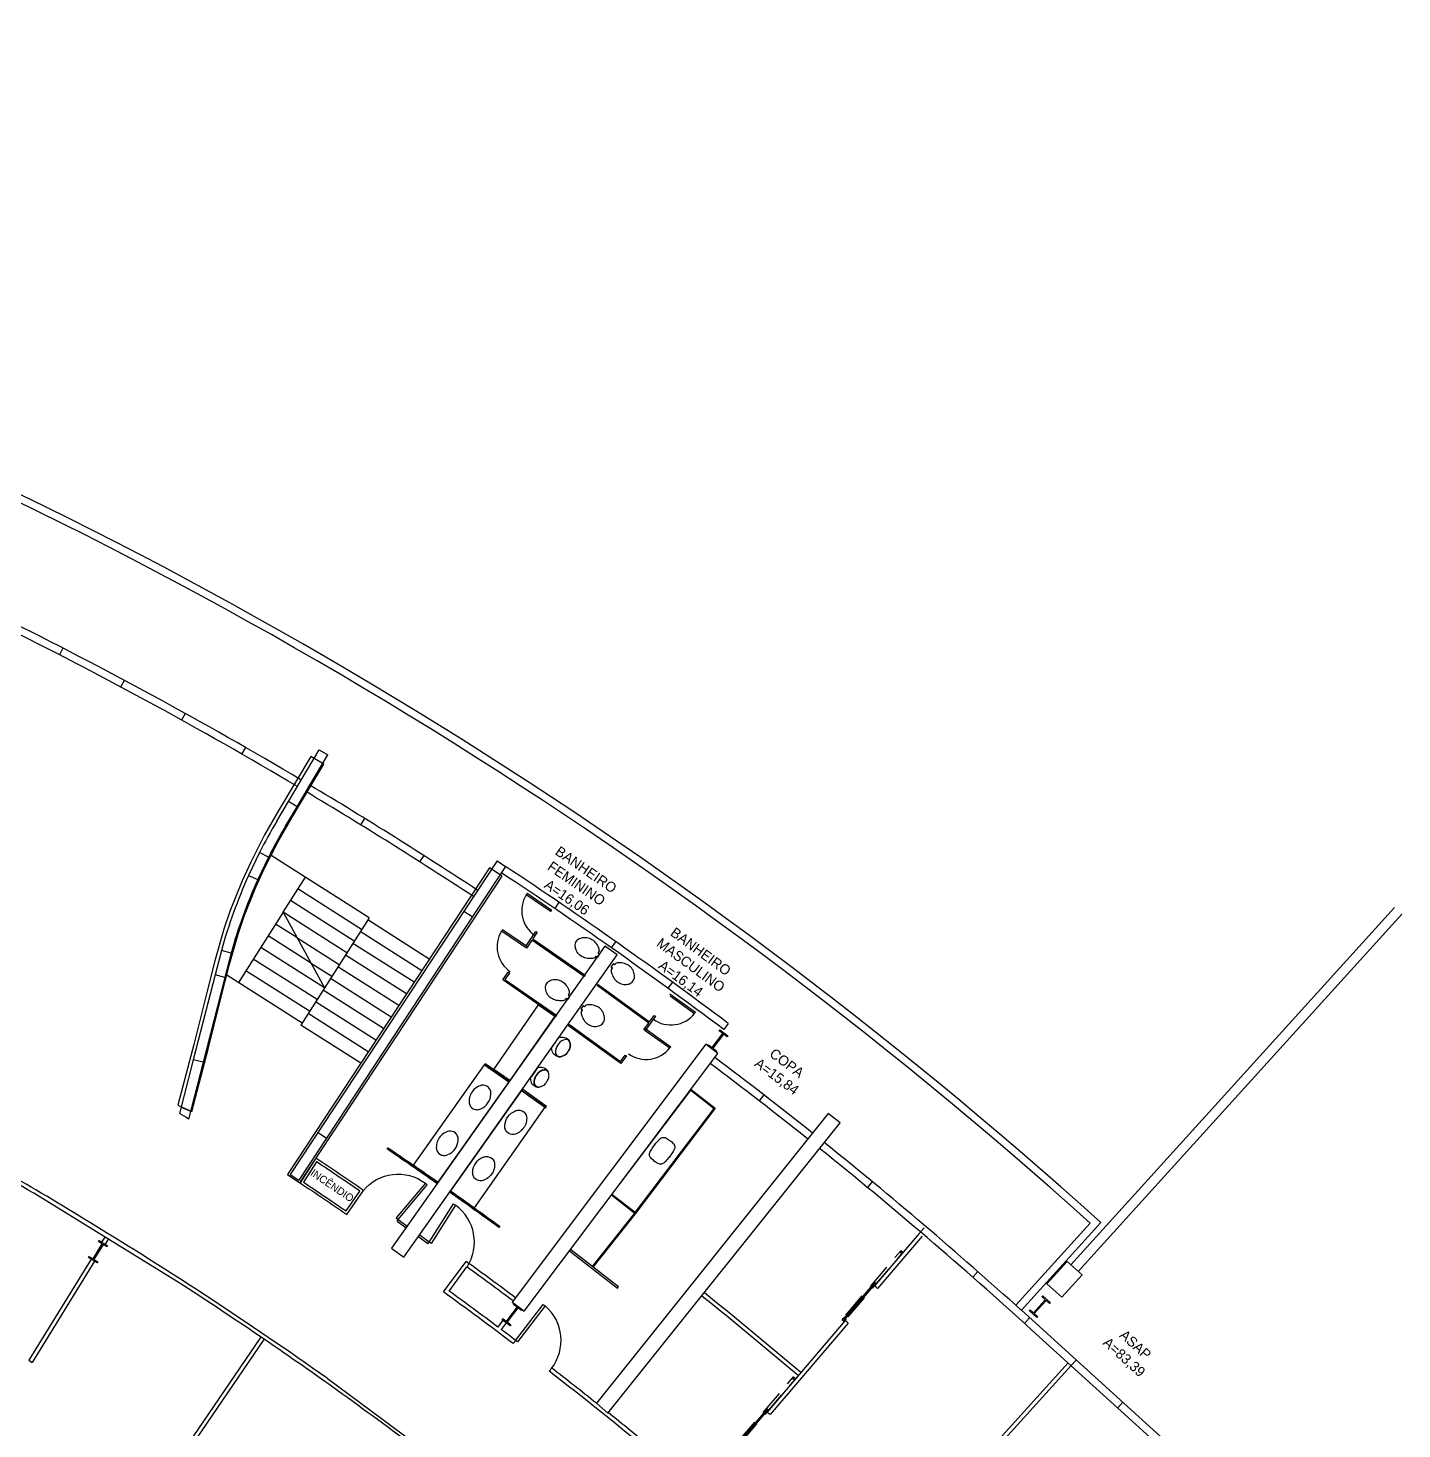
# Model space of a CAD drawing. Extents: x -15 to 8521, y -5327 to 1905.
# Drawn here: x 5551 to 8279, y -876 to 1905 of the extents above; entities that cross this region are included whole.
import ezdxf

# ---------------------------------------------------------------- set-up
doc = ezdxf.new("R2010")
doc.units = 0
doc.linetypes.add('DASHED', pattern=[0.75, 0.5, -0.25])
for name, color, linetype in [('AR-DIV', 2, 'Continuous'), ('AR-ESQ', 2, 'Continuous'), ('AR-EST', 4, 'Continuous'), ('AR-PAR-ALV', 5, 'Continuous'), ('AR-PIS-DSN', 2, 'Continuous'), ('AR-POR', 1, 'Continuous'), ('AR-SAN', 2, 'Continuous'), ('AR-SMB', 1, 'Continuous'), ('AR-TXT', 2, 'Continuous')]:
    doc.layers.add(name, color=color, linetype=linetype)
doc.styles.add('1-125', font='stylu.ttf', dxfattribs={"height": 0.2})

# ---------------------------------------------------------------- blocks, each defined once
blk = doc.blocks.new('porta')
at = {"color": 2}
blk.add_lwpolyline([(0, 0), (0, 0.9), (0.05, 0.9), (0.05, 0)], close=True, dxfattribs=at)
at = {"color": 1}
blk.add_arc((0, 0.001), 0.9, 359.3457, 86.819, dxfattribs=at)
blk = doc.blocks.new('Hidrante')
at = {"color": 3}
blk.add_lwpolyline([(0.568, -0.049, 0.003413), (-0.569, 0.046), (-0.604, -0.533, -0.003383), (0.515, -0.627)], format="xyb", close=True, dxfattribs=at)
at = {"color": 1}
blk.add_lwpolyline([(0.514, -0.095, 0.003111), (-0.522, -0.008), (-0.551, -0.487, -0.003085), (0.47, -0.573)], format="xyb", close=True, dxfattribs=at)
at = {"color": 2, "insert": (-0.019, -0.269), "char_height": 0.15, "attachment_point": 5, "rotation": 355}
blk.add_mtext('INCÊNDIO', dxfattribs=at)
blk = doc.blocks.new('PCORRE')
at = {"layer": 'AR-POR', "color": 2}
blk.add_lwpolyline([(261.526, -275.657), (261.556, -275.657), (261.556, -275.712), (261.526, -275.712)], dxfattribs=at)
for points in [[(261.526, -275.657), (261.556, -275.657), (261.556, -275.712), (261.526, -275.712)], [(261.626, -275.669), (261.556, -275.669), (261.556, -275.699), (261.626, -275.699), (262.506, -275.699), (262.506, -275.669)], [(263.326, -275.657), (263.296, -275.657), (263.296, -275.712), (263.326, -275.712)]]:
    blk.add_lwpolyline(points, close=True, dxfattribs=at)
at = {"layer": 'AR-POR', "color": 252, "linetype": 'DASHED'}
for points in [[(261.556, -275.657), (261.596, -275.657)], [(261.556, -275.712), (261.596, -275.712)], [(261.646, -275.657), (263.326, -275.657), (263.326, -275.707)], [(261.646, -275.712), (263.326, -275.712), (263.326, -275.662)]]:
    blk.add_lwpolyline(points, dxfattribs=at)

msp = doc.modelspace()

# ---------------------------------------------------------------- linework, layer by layer
at = {"layer": 'AR-DIV'}
for p, q in [((6283.882, -463.509), (6286.443, -460.451)), ((6283.882, -463.509), (6301.875, -476.405)), ((6286.212, -460.258), (6304.183, -473.138)), ((5703.606, -494.826), (5697.465, -504.794)), ((5710.419, -499.023), (5704.279, -508.991)), ((6345.011, -508.339), (6327.303, -495.054)), ((6347.412, -505.14), (6329.726, -491.87)), ((7320.368, -488.098), (7231.97, -591.88)), ((7326.381, -493.375), (7238.054, -597.074)), ((6345.011, -508.339), (6347.158, -504.978)), ((6628.26, -519.774), (6626.458, -522.174)), ((6626.458, -522.174), (6721.551, -596.196)), ((6723.394, -593.828), (6628.26, -519.774)), ((5676.485, -538.849), (5552.782, -739.641)), ((5683.298, -543.047), (5559.597, -743.84)), ((6376.096, -603.8), (6421.2, -543.308)), ((6387.25, -602.04), (6422.818, -554.337)), ((6721.551, -596.196), (6723.394, -593.828)), ((6494.159, -660.205), (6484.137, -673.548)), ((6500.468, -664.943), (6490.448, -678.283)), ((7173.608, -660.398), (7018.631, -842.345)), ((7179.696, -665.589), (7024.719, -847.536)), ((5859.002, -920.452), (6013.292, -694.245)), ((5865.616, -924.963), (6020.311, -698.167)), ((6519.505, -700.208), (6514.604, -706.531)), ((5552.781, -739.641), (5559.597, -743.84)), ((7616.468, -744.852), (7286.321, -1109.198)), ((7622.396, -750.224), (7292.25, -1114.57)), ((6590.949, -754.972), (6586.048, -761.295))]:
    msp.add_line(p, q, dxfattribs=at)
for points in [[(6657.23, 24.999), (6655.405, 22.427), (6551.523, 94.42), (6542.642, 81.394), (6540.037, 83.17), (6559.574, 111.828), (6562.179, 110.052), (6553.299, 97.026)], [(6657.23, 24.999), (6655.405, 22.427), (6551.523, 94.42), (6542.642, 81.394), (6540.037, 83.17), (6559.574, 111.828), (6562.179, 110.052), (6553.299, 97.026)], [(6600.663, -54.712), (6598.838, -57.284), (6493.876, 15.458), (6504.519, 31.069), (6507.124, 29.293), (6498.243, 16.267)], [(6600.663, -54.712), (6598.838, -57.284), (6493.876, 15.458), (6504.519, 31.069), (6507.124, 29.293), (6498.243, 16.267)], [(6785.404, -67.515), (6794.756, -54.823), (6797.294, -56.693), (6776.732, -84.6), (6774.165, -82.769), (6783.534, -70.054), (6681.127, 4.195), (6682.951, 6.766)], [(6785.404, -67.515), (6794.756, -54.823), (6797.294, -56.693), (6776.732, -84.6), (6774.165, -82.769), (6783.534, -70.054), (6681.127, 4.195), (6682.951, 6.766)], [(6727.427, -146.203), (6736.779, -133.511), (6739.317, -135.381), (6728.11, -150.592), (6624.56, -75.516), (6626.385, -72.944)], [(6727.427, -146.203), (6736.779, -133.511), (6739.317, -135.381), (6728.11, -150.592), (6624.56, -75.516), (6626.385, -72.944)], [(6507.787, -184.055), (6505.962, -186.626), (6457.317, -152.914), (6459.133, -150.336)], [(6532.815, -201.168), (6531.009, -203.752), (6579.146, -238.187), (6580.96, -235.609)]]:
    msp.add_lwpolyline(points, close=True, dxfattribs=at)
for points in [[(6364.615, -385.804), (6362.79, -388.376, 0.00337617), (6264.042, -320.1), (6265.818, -317.495, -0.00337664)], [(6488.095, -473.491), (6486.225, -476.029, 0.00339339), (6388.16, -405.72), (6389.985, -403.149, -0.00339377)], [(6488.095, -473.491), (6486.225, -476.029, 0.00339339), (6388.16, -405.72), (6389.985, -403.149, -0.00339377)]]:
    msp.add_lwpolyline(points, format="xyb", close=True, dxfattribs=at)
for points in [[(5851.53, -585.956), (5562.572, -407.94)], [(6144.944, -775.397), (6425.293, -983.123)]]:
    msp.add_lwpolyline(points, dxfattribs=at)
for centre, radius, start, end in [((1540.788, -7248.315), 7943.079, 59.546059, 62.0710274), ((1507.49, -7313.986), 8008.568, 59.5794601, 61.0250385), ((625.029, -8716.047), 9672.574, 56.8787871, 59.276509), ((1652.873, -7125.061), 8127.509, 53.221448, 54.0775453), ((1551.37, -7260.172), 8288.5, 53.218775, 54.0035046), ((1510.03, -7309.6), 8003.5, 54.6507354, 57.1494076), ((1507.955, -7312.036), 8288.5, 52.83966, 54.0317535), ((1609.458, -7176.925), 8127.509, 53.1461928, 53.9951016), ((1507.955, -7312.036), 8601.5, 49.5767014, 51.2301888), ((1718.099, -7057.538), 8497.5, 49.4887318, 49.5426732), ((1524.859, -7288.356), 7985.225, 54.6493245, 56.6887514), ((1507.955, -7312.036), 8593.5, 49.5767014, 51.2301888), ((1507.955, -7312.036), 8737.5, 49.5242417, 49.5767014), ((1609.458, -7176.925), 8127.509, 52.8345753, 53.0905713), ((1252.675, -7649.179), 8429.308, 52.1901858, 54.840991), ((1056.801, -7878.495), 9012.607, 48.9197691, 52.156897), ((1507.955, -7312.036), 8296.5, 51.4369303, 52.2173842), ((1507.955, -7312.036), 8296.5, 50.4557968, 51.2301888), ((1508.602, -7311.278), 8497.5, 49.5227664, 49.5767077)]:
    msp.add_arc(centre, radius, start, end, dxfattribs=at)
at = {"layer": 'AR-ESQ'}
for p, q in [((5620.594, 674.363), (5613.727, 661.027)), ((5735.488, 597.152), (5742.558, 610.381)), ((5863.528, 544.536), (5856.256, 531.417)), ((5976, 463.838), (5983.473, 476.844)), ((6212.31, 323.21), (6220.178, 335.981)), ((6336.883, 262.843), (6328.82, 250.194)), ((6605.385, 169.685), (6596.938, 157.29)), ((6709.966, 78.992), (6718.602, 91.257)), ((6830.603, 11.102), (6821.78, -1.029)), ((6941.335, -70.744), (6932.512, -82.875)), ((7012.325, -212.759), (7003.134, -224.613)), ((7227.396, -384.853), (7217.846, -396.42)), ((7320.596, -487.83), (7330.323, -476.411)), ((7437.088, -563.462), (7427.188, -574.73)), ((7523.545, -640.393), (8223.447, -1274.599)), ((7529.783, -666.273), (7539.848, -655.165)), ((7544.589, -679.719), (8213.368, -1285.723)), ((7632.476, -739.1), (7622.397, -750.223)), ((7715.025, -834.157), (7725.105, -823.034))]:
    msp.add_line(p, q, dxfattribs=at)
for centre, radius, start, end in [((1510.03, -7309.6), 8980, 59.3069566, 63.6050773), ((1510.03, -7309.6), 8965, 59.3069566, 63.6050239), ((1510.03, -7309.6), 8980, 56.670651, 59.179349), ((1510.03, -7309.6), 8965, 56.670651, 59.179349), ((1548.557, -7251.156), 8965, 54.8493056, 56.5429367), ((1549.774, -7249.378), 8977.846, 53.0913768, 56.5432704), ((1548.557, -7251.156), 8965, 53.0905079, 54.8493056), ((1514.05, -7285.948), 7311.349, 52.2356563, 90.0314999), ((1555.964, -7251.254), 8905.749, 51.4269238, 53.0061411), ((1510.03, -7309.6), 8965, 51.4300623, 52.995905), ((1510.03, -7309.6), 8965, 47.6913455, 51.2383942), ((1525.691, -7289.744), 8954.717, 47.948876, 51.2371469)]:
    msp.add_arc(centre, radius, start, end, dxfattribs=at)
at = {"layer": 'AR-EST'}
for points in [[(6924.882, -83.231), (6940.867, -95.251), (6939.364, -97.249), (6932.171, -91.84), (6911.137, -119.815), (6918.33, -125.223), (6916.828, -127.222), (6900.842, -115.202), (6902.345, -113.204), (6909.538, -118.613), (6930.572, -90.638), (6923.379, -85.23), (6924.882, -83.231)], [(5692.39, -501.667), (5709.418, -512.157), (5708.107, -514.286), (5700.444, -509.565), (5682.086, -539.364), (5689.749, -544.085), (5688.438, -546.213), (5671.41, -535.723), (5672.721, -533.594), (5680.384, -538.315), (5698.742, -508.516), (5691.079, -503.795), (5692.39, -501.667)], [(7566.019, -611.391), (7580.839, -624.821), (7579.16, -626.673), (7572.491, -620.63), (7548.99, -646.566), (7555.659, -652.609), (7553.98, -654.462), (7539.16, -641.032), (7540.838, -639.18), (7547.508, -645.223), (7571.009, -619.287), (7564.34, -613.244), (7566.019, -611.391)], [(6516.514, -626.963), (6532.5, -638.982), (6530.997, -640.981), (6523.804, -635.572), (6502.77, -663.546), (6509.963, -668.955), (6508.46, -670.953), (6492.475, -658.933), (6493.978, -656.935), (6501.171, -662.344), (6522.205, -634.37), (6515.012, -628.961), (6516.514, -626.963)]]:
    msp.add_lwpolyline(points, dxfattribs=at)
at = {"layer": 'AR-PAR-ALV'}
for p, q in [((6093.768, 412.43), (6129.566, 472.584)), ((6110.955, 402.202), (6146.753, 462.356)), ((6129.566, 472.584), (6146.753, 462.356)), ((6068.198, 369.463), (6093.768, 412.43)), ((6085.385, 359.235), (6110.955, 402.202)), ((6045.188, 330.797), (6068.198, 369.463)), ((6085.385, 359.235), (6068.198, 369.463)), ((6062.375, 320.569), (6085.385, 359.235)), ((6010.764, 268.249), (5989.197, 223.124)), ((6028.6, 259.201), (6007.44, 214.928)), ((6028.6, 259.201), (6010.764, 268.249)), ((6482.626, 251.868), (6072.055, -370.957)), ((6482.626, 251.868), (6499.324, 240.86)), ((5989.197, 223.124), (6007.44, 214.928)), ((6499.324, 240.86), (6088.754, -381.964)), ((6433.278, 140.67), (6416.58, 151.678)), ((7621.758, -549.877), (8264.35, 159.279)), ((7636.579, -563.307), (8279.171, 145.85)), ((5935.225, 74.071), (5922.59, 25.692)), ((5954.538, 68.869), (5935.225, 74.071)), ((5954.538, 68.869), (5941.904, 20.49)), ((5922.59, 25.692), (5879.506, -142.953)), ((5941.904, 20.49), (5898.884, -147.904)), ((5941.904, 20.49), (5922.59, 25.692)), ((5879.506, -142.953), (5852.271, -249.559)), ((5898.884, -147.904), (5870.104, -260.558)), ((5898.884, -147.904), (5879.506, -142.953)), ((5855.507, -236.894), (5874.131, -244.793)), ((6127.093, -287.465), (6143.792, -298.473)), ((6072.055, -370.957), (6088.754, -381.964)), ((7660.111, -467.341), (7512.386, -630.369)), ((7681.331, -466.262), (7523.545, -640.393)), ((7614.348, -543.163), (7574.06, -587.624)), ((7614.348, -543.163), (7643.989, -570.022)), ((7643.989, -570.022), (7603.701, -614.483)), ((7574.06, -587.624), (7603.701, -614.483))]:
    msp.add_line(p, q, dxfattribs=at)
for points in [[(6113.103, 400.924), (6138.673, 443.891), (6112.893, 459.233), (6050.183, 353.855), (6020.9, 303.483), (5993.478, 249.447), (5976.334, 212.462), (5952.854, 153.258), (5940.187, 116.185), (5922.211, 53.142), (5906.049, -9.581), (5880.238, -112.936), (5848.898, -233.356), (5876.459, -245.78), (5908.76, -121.67), (5934.578, -18.286), (5950.637, 44.037), (5968.349, 106.154), (5980.612, 142.046), (6003.61, 200.032), (6020.269, 235.973), (6047.168, 288.977), (6076.028, 338.623)], [(6492.491, 221.41), (6467.443, 237.921), (6066.215, -370.731), (6091.263, -387.243)], [(6920.831, -130.223), (6896.843, -112.207), (6512.501, -623.95), (6536.489, -641.966)]]:
    msp.add_lwpolyline(points, close=True, dxfattribs=at)
msp.add_lwpolyline([(6721.124, 65.055), (6696.594, 82.326), (6273.124, -517.102, -0.00089698), (6297.118, -534.72)], format="xyb", close=True, dxfattribs=at)
msp.add_lwpolyline([(6702.585, -844.292), (7163.465, -268.315), (7140.047, -249.576), (6679.792, -824.817), (6702.585, -844.292)], dxfattribs=at)
for centre, radius, start, end in [((1510.03, -7309.6), 9215, 47.9559554, 90), ((1510.03, -7309.6), 9200, 48.049596, 90), ((6956.094, -211.283), 1060, 149.243153, 153.102996), ((6956.094, -211.283), 1040, 149.243153, 153.102996), ((6956.094, -211.283), 1060, 155.80663, 164.383251), ((6956.094, -211.283), 1040, 155.80663, 164.372856), ((1510.03, -7309.6), 8288.5, 58.2617907, 58.4066227)]:
    msp.add_arc(centre, radius, start, end, dxfattribs=at)
at = {"layer": 'AR-PIS-DSN', "color": 2}
for p, q in [((6228.437, 138.809), (6033.833, 262.701)), ((6057.582, 149.782), (6101.888, 219.375)), ((6213.668, 115.611), (6087.119, 196.177)), ((6198.9, 92.413), (6072.35, 172.979)), ((6057.582, 149.782), (5968.97, 10.595)), ((6057.582, 149.782), (6139.825, -0.378)), ((6184.131, 69.215), (6057.582, 149.782)), ((6084.996, 99.728), (6042.813, 126.584)), ((6228.437, 138.809), (6092.834, -74.189)), ((6332.878, 33.79), (6210.983, 111.393)), ((6348.016, 56.753), (6225.752, 134.591)), ((6112.411, 49.675), (6028.044, 103.386)), ((6084.996, 99.728), (6169.362, 46.018)), ((6317.741, 10.827), (6196.215, 88.195)), ((6125.057, -23.576), (5998.507, 56.99)), ((6139.825, -0.378), (6013.276, 80.188)), ((6302.604, -12.136), (6181.446, 64.998)), ((6110.288, -46.774), (5983.739, 33.793)), ((6112.411, 49.675), (6154.594, 22.82)), ((6287.466, -35.099), (6166.677, 41.8)), ((6095.519, -69.971), (5945.818, 25.335)), ((6272.329, -58.062), (6151.909, 18.602)), ((6242.054, -103.988), (6122.371, -27.794)), ((6257.191, -81.025), (6137.14, -4.596)), ((6226.917, -126.951), (6107.603, -50.991)), ((6211.779, -149.914), (6092.834, -74.189))]:
    msp.add_line(p, q, dxfattribs=at)
at = {"layer": 'AR-POR', "color": 2}
for p, q in [((6542.023, 186.869), (6540.333, 184.391)), ((6589.847, 150.636), (6540.333, 184.391)), ((6591.537, 153.114), (6542.023, 186.869)), ((6493.129, 115.149), (6491.439, 112.67)), ((6540.953, 78.915), (6491.439, 112.67)), ((6542.642, 81.394), (6493.129, 115.149)), ((6542.642, 81.394), (6540.953, 78.915)), ((6825.292, -12.085), (6876.517, -48.63)), ((6825.992, -16.27), (6874.775, -51.072)), ((6874.775, -51.072), (6876.517, -48.63)), ((6776.032, -80.415), (6827.258, -116.959)), ((6776.732, -84.6), (6825.516, -119.402)), ((6825.516, -119.402), (6827.258, -116.959))]:
    msp.add_line(p, q, dxfattribs=at)
at = {"layer": 'AR-POR'}
for centre, start, end in [((6591.537, 153.114), 148.582388, 235.716404), ((6542.642, 81.394), 148.582388, 235.716404), ((6827.734, -13.828), 234.496209, 321.630225), ((6778.475, -82.158), 234.496209, 321.630225)]:
    msp.add_arc(centre, 60, start, end, dxfattribs=at)
at = {"layer": 'AR-SAN', "color": 1}
for p, q in [((6755.708, -447.72), (6671.473, -553.408)), ((6756.976, -448.721), (6672.715, -554.379))]:
    msp.add_line(p, q, dxfattribs=at)
for points in [[(6657.92, 100.102, -0.10770785), (6668.66, 97.299, -0.10425491), (6676.942, 90.768, -0.08265382), (6683.053, 80.946, -0.0603119), (6685.18, 73.136, -0.16171799), (6685.024, 72.482), (6684.689, 71.974), (6684.296, 71.377), (6683.283, 69.842, 0.44906606), (6683.516, 68.555), (6684.282, 68.05, 0.12310563), (6684.838, 67.809, -0.17203656), (6685.606, 67.305, -0.10274744), (6685.702, 67.071, -0.14971618), (6685.6, 66.674), (6683.75, 63.869), (6681.9, 61.063, -0.14971618), (6681.575, 60.814, -0.10274744), (6681.322, 60.81, -0.17203656), (6680.557, 61.317, 0.12310563), (6680.116, 61.733), (6679.35, 62.239, 0.44906606), (6678.076, 61.946), (6677.064, 60.411), (6676.67, 59.814), (6676.335, 59.306, -0.16171799), (6675.795, 58.906, -0.0603119), (6667.778, 57.785, -0.08265382), (6656.344, 59.535, -0.10425491), (6647.079, 64.575, -0.10770785), (6640.273, 73.344, -0.08818701), (6637.748, 82.877, -0.16342589), (6640.323, 92.509, -0.16342589), (6648.162, 98.669, -0.08818701)], [(6657.92, 100.102, -0.10770785), (6668.66, 97.299, -0.10425491), (6676.942, 90.768, -0.08265382), (6683.053, 80.946, -0.0603119), (6685.18, 73.136, -0.16171799), (6685.024, 72.482), (6684.689, 71.974), (6684.296, 71.377), (6683.283, 69.842, 0.44906606), (6683.516, 68.555), (6684.282, 68.05, 0.12310563), (6684.838, 67.809, -0.17203656), (6685.606, 67.305, -0.10274744), (6685.702, 67.071, -0.14971618), (6685.6, 66.674), (6683.75, 63.869), (6681.9, 61.063, -0.14971618), (6681.575, 60.814, -0.10274744), (6681.322, 60.81, -0.17203656), (6680.557, 61.317, 0.12310563), (6680.116, 61.733), (6679.35, 62.239, 0.44906606), (6678.076, 61.946), (6677.064, 60.411), (6676.67, 59.814), (6676.335, 59.306, -0.16171799), (6675.795, 58.906, -0.0603119), (6667.778, 57.785, -0.08265382), (6656.344, 59.535, -0.10425491), (6647.079, 64.575, -0.10770785), (6640.273, 73.344, -0.08818701), (6637.748, 82.877, -0.16342589), (6640.323, 92.509, -0.16342589), (6648.162, 98.669, -0.08818701)], [(6753.607, 32.197, 0.10770785), (6747.415, 41.41, 0.10425491), (6738.516, 47.071, 0.08265382), (6727.227, 49.598, 0.0603119), (6719.153, 49.026, 0.16171799), (6718.587, 48.664), (6718.218, 48.18), (6717.785, 47.612), (6716.67, 46.149, -0.44906606), (6715.379, 45.944), (6714.649, 46.5, -0.12310563), (6714.238, 46.946, 0.17203656), (6713.509, 47.504, 0.10274744), (6713.256, 47.517, 0.14971618), (6712.915, 47.29), (6710.877, 44.618), (6708.84, 41.945, 0.14971618), (6708.712, 41.556, 0.10274744), (6708.792, 41.316, 0.17203656), (6709.523, 40.761, -0.12310563), (6710.061, 40.483), (6710.791, 39.926, -0.44906606), (6710.936, 38.627), (6709.821, 37.164), (6709.387, 36.596), (6709.018, 36.112, 0.16171799), (6708.819, 35.47, 0.0603119), (6710.407, 27.533, 0.08265382), (6715.834, 17.317, 0.10425491), (6723.651, 10.235, 0.10770785), (6734.175, 6.706, 0.08818701), (6744.007, 7.47, 0.16342589), (6752.249, 13.08, 0.16342589), (6755.475, 22.514, 0.08818701)], [(6753.607, 32.197, 0.10770785), (6747.415, 41.41, 0.10425491), (6738.516, 47.071, 0.08265382), (6727.227, 49.598, 0.0603119), (6719.153, 49.026, 0.16171799), (6718.587, 48.664), (6718.218, 48.18), (6717.785, 47.612), (6716.67, 46.149, -0.44906606), (6715.379, 45.944), (6714.649, 46.5, -0.12310563), (6714.238, 46.946, 0.17203656), (6713.509, 47.504, 0.10274744), (6713.256, 47.517, 0.14971618), (6712.915, 47.29), (6710.877, 44.618), (6708.84, 41.945, 0.14971618), (6708.712, 41.556, 0.10274744), (6708.792, 41.316, 0.17203656), (6709.523, 40.761, -0.12310563), (6710.061, 40.483), (6710.791, 39.926, -0.44906606), (6710.936, 38.627), (6709.821, 37.164), (6709.387, 36.596), (6709.018, 36.112, 0.16171799), (6708.819, 35.47, 0.0603119), (6710.407, 27.533, 0.08265382), (6715.834, 17.317, 0.10425491), (6723.651, 10.235, 0.10770785), (6734.175, 6.706, 0.08818701), (6744.007, 7.47, 0.16342589), (6752.249, 13.08, 0.16342589), (6755.475, 22.514, 0.08818701)], [(6581.334, 8.77, -0.16342589), (6589.173, 14.93, -0.08818701), (6598.931, 16.363, -0.10770785), (6609.671, 13.56, -0.10425491), (6617.953, 7.029, -0.08265382), (6624.064, -2.793, -0.0603119), (6626.191, -10.603, -0.16171799), (6626.036, -11.257), (6625.7, -11.765), (6625.307, -12.362), (6624.295, -13.897, 0.44906606), (6624.527, -15.183), (6625.293, -15.689, 0.12310563), (6625.849, -15.93, -0.17203656), (6626.617, -16.433, -0.10274744), (6626.713, -16.668, -0.14971618), (6626.612, -17.065), (6624.761, -19.87), (6622.911, -22.675, -0.14971618), (6622.586, -22.925, -0.10274744), (6622.333, -22.929, -0.17203656), (6621.568, -22.422, 0.12310563), (6621.127, -22.006), (6620.361, -21.5, 0.44906606), (6619.087, -21.793), (6618.075, -23.328), (6617.681, -23.925), (6617.346, -24.433, -0.16171799), (6616.806, -24.833, -0.0603119), (6608.79, -25.954, -0.08265382), (6597.355, -24.204, -0.10425491), (6588.09, -19.164, -0.10770785), (6581.284, -10.395, -0.08818701), (6578.759, -0.861, -0.16342589)], [(6581.334, 8.77, -0.16342589), (6589.173, 14.93, -0.08818701), (6598.931, 16.363, -0.10770785), (6609.671, 13.56, -0.10425491), (6617.953, 7.029, -0.08265382), (6624.064, -2.793, -0.0603119), (6626.191, -10.603, -0.16171799), (6626.036, -11.257), (6625.7, -11.765), (6625.307, -12.362), (6624.295, -13.897, 0.44906606), (6624.527, -15.183), (6625.293, -15.689, 0.12310563), (6625.849, -15.93, -0.17203656), (6626.617, -16.433, -0.10274744), (6626.713, -16.668, -0.14971618), (6626.612, -17.065), (6624.761, -19.87), (6622.911, -22.675, -0.14971618), (6622.586, -22.925, -0.10274744), (6622.333, -22.929, -0.17203656), (6621.568, -22.422, 0.12310563), (6621.127, -22.006), (6620.361, -21.5, 0.44906606), (6619.087, -21.793), (6618.075, -23.328), (6617.681, -23.925), (6617.346, -24.433, -0.16171799), (6616.806, -24.833, -0.0603119), (6608.79, -25.954, -0.08265382), (6597.355, -24.204, -0.10425491), (6588.09, -19.164, -0.10770785), (6581.284, -10.395, -0.08818701), (6578.759, -0.861, -0.16342589)], [(6692.679, -70.246, 0.16342589), (6695.906, -60.813, 0.08818701), (6694.037, -51.129, 0.10770785), (6687.845, -41.916, 0.10425491), (6678.946, -36.256, 0.08265382), (6667.657, -33.729, 0.0603119), (6659.583, -34.3, 0.16171799), (6659.017, -34.663), (6658.648, -35.147), (6658.215, -35.715), (6657.1, -37.178, -0.44906606), (6655.809, -37.383), (6655.079, -36.826, -0.12310563), (6654.668, -36.381, 0.17203656), (6653.939, -35.822, 0.10274744), (6653.686, -35.809, 0.14971618), (6653.345, -36.036), (6651.307, -38.709), (6649.27, -41.381, 0.14971618), (6649.142, -41.77, 0.10274744), (6649.222, -42.011, 0.17203656), (6649.953, -42.566, -0.12310563), (6650.492, -42.844), (6651.222, -43.4, -0.44906606), (6651.366, -44.7), (6650.251, -46.162), (6649.817, -46.731), (6649.449, -47.214, 0.16171799), (6649.249, -47.857, 0.0603119), (6650.837, -55.794, 0.08265382), (6656.265, -66.01, 0.10425491), (6664.081, -73.091, 0.10770785), (6674.605, -76.621, 0.08818701), (6684.437, -75.857, 0.16342589)], [(6692.679, -70.246, 0.16342589), (6695.906, -60.813, 0.08818701), (6694.037, -51.129, 0.10770785), (6687.845, -41.916, 0.10425491), (6678.946, -36.256, 0.08265382), (6667.657, -33.729, 0.0603119), (6659.583, -34.3, 0.16171799), (6659.017, -34.663), (6658.648, -35.147), (6658.215, -35.715), (6657.1, -37.178, -0.44906606), (6655.809, -37.383), (6655.079, -36.826, -0.12310563), (6654.668, -36.381, 0.17203656), (6653.939, -35.822, 0.10274744), (6653.686, -35.809, 0.14971618), (6653.345, -36.036), (6651.307, -38.709), (6649.27, -41.381, 0.14971618), (6649.142, -41.77, 0.10274744), (6649.222, -42.011, 0.17203656), (6649.953, -42.566, -0.12310563), (6650.492, -42.844), (6651.222, -43.4, -0.44906606), (6651.366, -44.7), (6650.251, -46.162), (6649.817, -46.731), (6649.449, -47.214, 0.16171799), (6649.249, -47.857, 0.0603119), (6650.837, -55.794, 0.08265382), (6656.265, -66.01, 0.10425491), (6664.081, -73.091, 0.10770785), (6674.605, -76.621, 0.08818701), (6684.437, -75.857, 0.16342589)], [(6628.059, -113.442, -0.02792696), (6627.748, -116.525, -0.02267194), (6627.107, -119.664, -0.08407049), (6625.215, -123.961, -0.00805088), (6623.278, -126.801), (6623.175, -126.947), (6623.072, -127.093, -0.00805088), (6621.045, -129.868, -0.08407049), (6617.629, -133.09, -0.02267194), (6614.886, -134.745, -0.02792696), (6612.085, -136.07, -0.11170403), (6605.363, -136.869, -0.03229788), (6603.411, -136.536, -0.34805028), (6590.917, -119.611, -0.17129273), (6591.203, -118.66), (6597.933, -109.127), (6604.662, -99.594, -0.17129273), (6605.464, -99.006, -0.34805028), (6625.594, -105.113, -0.03229788), (6626.561, -106.841, -0.11170403)], [(6628.059, -113.442, -0.02792696), (6627.748, -116.525, -0.02267194), (6627.107, -119.664, -0.08407049), (6625.215, -123.961, -0.00805088), (6623.278, -126.801), (6623.175, -126.947), (6623.072, -127.093, -0.00805088), (6621.045, -129.868, -0.08407049), (6617.629, -133.09, -0.02267194), (6614.886, -134.745, -0.02792696), (6612.085, -136.07, -0.11170403), (6605.363, -136.869, -0.03229788), (6603.411, -136.536, -0.34805028), (6590.917, -119.611, -0.17129273), (6591.203, -118.66), (6597.933, -109.127), (6604.662, -99.594, -0.17129273), (6605.464, -99.006, -0.34805028), (6625.594, -105.113, -0.03229788), (6626.561, -106.841, -0.11170403)], [(6627.107, -119.664, 0.02267194), (6627.748, -116.525, 0.02792696), (6628.059, -113.442, 0.11170403), (6626.561, -106.841, 0.31169692), (6618.251, -102.759, 0.11461101), (6611.034, -105.512, 0.10060252), (6604.388, -111.627), (6602.45, -114.373, 0.10060252), (6598.912, -122.683, 0.11461101), (6598.735, -130.405, 0.31169692), (6605.363, -136.869, 0.11170403), (6612.085, -136.07, 0.02792696), (6614.886, -134.745, 0.02267194), (6617.629, -133.09, 0.08407049), (6621.045, -129.868, 0.00805088), (6623.072, -127.093), (6623.175, -126.947), (6623.278, -126.801, 0.00805088), (6625.215, -123.961, 0.08407049)], [(6627.107, -119.664, 0.02267194), (6627.748, -116.525, 0.02792696), (6628.059, -113.442, 0.11170403), (6626.561, -106.841, 0.31169692), (6618.251, -102.759, 0.11461101), (6611.034, -105.512, 0.10060252), (6604.388, -111.627), (6602.45, -114.373, 0.10060252), (6598.912, -122.683, 0.11461101), (6598.735, -130.405, 0.31169692), (6605.363, -136.869, 0.11170403), (6612.085, -136.07, 0.02792696), (6614.886, -134.745, 0.02267194), (6617.629, -133.09, 0.08407049), (6621.045, -129.868, 0.00805088), (6623.072, -127.093), (6623.175, -126.947), (6623.278, -126.801, 0.00805088), (6625.215, -123.961, 0.08407049)], [(6457.317, -152.914), (6505.962, -186.626), (6364.612, -385.808, 0.00163992), (6316.745, -352.466)], [(6457.317, -152.914), (6505.962, -186.626), (6364.612, -385.808, 0.00163992), (6316.745, -352.466)], [(6568.691, -165.672, -0.11461101), (6575.909, -162.92, -0.31169692), (6584.219, -167.001, 0.03229788), (6583.252, -165.274, 0.34805028), (6563.121, -159.167, 0.16281604), (6562.348, -159.715), (6555.59, -169.287), (6548.832, -178.86, 0.16281604), (6548.574, -179.772, 0.34805028), (6561.068, -196.697, 0.03229788), (6563.02, -197.029, -0.31169692), (6556.392, -190.565, -0.11461101), (6556.569, -182.843, -0.10060252), (6560.107, -174.533), (6562.045, -171.788, -0.10060252)], [(6568.691, -165.672, -0.11461101), (6575.909, -162.92, -0.31169692), (6584.219, -167.001, 0.03229788), (6583.252, -165.274, 0.34805028), (6563.121, -159.167, 0.16281604), (6562.348, -159.715), (6555.59, -169.287), (6548.832, -178.86, 0.16281604), (6548.574, -179.772, 0.34805028), (6561.068, -196.697, 0.03229788), (6563.02, -197.029, -0.31169692), (6556.392, -190.565, -0.11461101), (6556.569, -182.843, -0.10060252), (6560.107, -174.533), (6562.045, -171.788, -0.10060252)], [(6572.543, -194.906, 0.02267194), (6575.286, -193.25, 0.08407049), (6578.702, -190.029, 0.00805088), (6580.729, -187.253), (6580.832, -187.107), (6580.935, -186.961, 0.00805088), (6582.872, -184.122, 0.08407049), (6584.764, -179.825, 0.02267194), (6585.406, -176.686, 0.02792696), (6585.717, -173.603, 0.11170403), (6584.219, -167.001, 0.31169692), (6575.909, -162.92, 0.11461101), (6568.691, -165.672, 0.10060252), (6562.045, -171.788), (6560.107, -174.533, 0.10060252), (6556.569, -182.843, 0.11461101), (6556.392, -190.565, 0.30983642), (6562.965, -197.02, 0.00169665), (6563.02, -197.029, 0.11170403), (6569.742, -196.231, 0.02792696)], [(6572.543, -194.906, 0.02267194), (6575.286, -193.25, 0.08407049), (6578.702, -190.029, 0.00805088), (6580.729, -187.253), (6580.832, -187.107), (6580.935, -186.961, 0.00805088), (6582.872, -184.122, 0.08407049), (6584.764, -179.825, 0.02267194), (6585.406, -176.686, 0.02792696), (6585.717, -173.603, 0.11170403), (6584.219, -167.001, 0.31169692), (6575.909, -162.92, 0.11461101), (6568.691, -165.672, 0.10060252), (6562.045, -171.788), (6560.107, -174.533, 0.10060252), (6556.569, -182.843, 0.11461101), (6556.392, -190.565, 0.30983642), (6562.965, -197.02, 0.00169665), (6563.02, -197.029, 0.11170403), (6569.742, -196.231, 0.02792696)], [(6435.122, -240.157, 0.12567991), (6443.157, -242.096, 0.09082712), (6450.166, -240.326, 0.14566353), (6464.441, -228.719, 0.14566353), (6470.297, -211.278, 0.09082712), (6469.493, -204.094, 0.12567991), (6464.856, -197.252, 0.22137197), (6451.875, -193.699, 0.18588022), (6432.869, -206.84, 0.18588022), (6427.237, -229.249, 0.22137197)], [(6435.122, -240.157, 0.12567991), (6443.157, -242.096, 0.09082712), (6450.166, -240.326, 0.14566353), (6464.441, -228.719, 0.14566353), (6470.297, -211.278, 0.09082712), (6469.493, -204.094, 0.12567991), (6464.856, -197.252, 0.22137197), (6451.875, -193.699, 0.18588022), (6432.869, -206.84, 0.18588022), (6427.237, -229.249, 0.22137197)], [(6578.002, -237.367), (6531.009, -203.752), (6389.985, -403.149, -0.00163992), (6437.511, -436.976)], [(6503.097, -287.495, -0.12567991), (6498.562, -280.584, -0.09082712), (6497.866, -273.388, -0.14566353), (6503.982, -256.036, -0.14566353), (6518.429, -244.644, -0.09082712), (6525.463, -242.979, -0.12567991), (6533.468, -245.038, -0.22137197), (6541.189, -256.062, -0.18588022), (6535.223, -278.385, -0.18588022), (6516.024, -291.241, -0.22137197)], [(6503.097, -287.495, -0.12567991), (6498.562, -280.584, -0.09082712), (6497.866, -273.388, -0.14566353), (6503.982, -256.036, -0.14566353), (6518.429, -244.644, -0.09082712), (6525.463, -242.979, -0.12567991), (6533.468, -245.038, -0.22137197), (6541.189, -256.062, -0.18588022), (6535.223, -278.385, -0.18588022), (6516.024, -291.241, -0.22137197)], [(6370.052, -331.16, 0.12567991), (6378.087, -333.1, 0.09082712), (6385.096, -331.33, 0.14566353), (6399.371, -319.723, 0.14566353), (6405.227, -302.282, 0.09082712), (6404.424, -295.097, 0.12567991), (6399.786, -288.255, 0.22137197), (6386.805, -284.702, 0.18588022), (6367.8, -297.843, 0.18588022), (6362.168, -320.252, 0.22137197)], [(6370.052, -331.16, 0.12567991), (6378.087, -333.1, 0.09082712), (6385.096, -331.33, 0.14566353), (6399.371, -319.723, 0.14566353), (6405.227, -302.282, 0.09082712), (6404.424, -295.097, 0.12567991), (6399.786, -288.255, 0.22137197), (6386.805, -284.702, 0.18588022), (6367.8, -297.843, 0.18588022), (6362.168, -320.252, 0.22137197)], [(6795.188, -312.225, -0.02327915), (6797.962, -308.844, -0.0191602), (6804.854, -301.101, -0.02127707), (6805.231, -300.687, -0.02210062), (6805.991, -299.911, -0.13793471), (6811.41, -297.256, -0.16804072), (6817.773, -298.137, -0.04011325), (6825.716, -303.185, -0.04011325), (6832.724, -309.467, -0.16804072), (6835.292, -315.356, -0.13793471), (6834.202, -321.291, -0.02210062), (6833.66, -322.232, -0.02127707), (6833.363, -322.707, -0.0191602), (6827.772, -331.436, -0.02327915), (6825.268, -335.02, -0.02327915), (6822.494, -338.401, -0.0191602), (6815.602, -346.144, -0.02127707), (6815.225, -346.558, -0.02210062), (6814.465, -347.334, -0.13793471), (6809.046, -349.988, -0.16804072), (6802.682, -349.108, -0.04011325), (6794.74, -344.059, -0.04011325), (6787.732, -337.778, -0.16804072), (6785.164, -331.889, -0.13793471), (6786.254, -325.954, -0.02210062), (6786.795, -325.013, -0.02127707), (6787.093, -324.538, -0.0191602), (6792.684, -315.809, -0.02327915)], [(6795.188, -312.225, -0.02327915), (6797.962, -308.844, -0.0191602), (6804.854, -301.101, -0.02127707), (6805.231, -300.687, -0.02210062), (6805.991, -299.911, -0.13793471), (6811.41, -297.256, -0.16804072), (6817.773, -298.137, -0.04011325), (6825.716, -303.185, -0.04011325), (6832.724, -309.467, -0.16804072), (6835.292, -315.356, -0.13793471), (6834.202, -321.291, -0.02210062), (6833.66, -322.232, -0.02127707), (6833.363, -322.707, -0.0191602), (6827.772, -331.436, -0.02327915), (6825.268, -335.02, -0.02327915), (6822.494, -338.401, -0.0191602), (6815.602, -346.144, -0.02127707), (6815.225, -346.558, -0.02210062), (6814.465, -347.334, -0.13793471), (6809.046, -349.988, -0.16804072), (6802.682, -349.108, -0.04011325), (6794.74, -344.059, -0.04011325), (6787.732, -337.778, -0.16804072), (6785.164, -331.889, -0.13793471), (6786.254, -325.954, -0.02210062), (6786.795, -325.013, -0.02127707), (6787.093, -324.538, -0.0191602), (6792.684, -315.809, -0.02327915)], [(6439.352, -379.431, -0.12567991), (6434.818, -372.52, -0.09082712), (6434.121, -365.325, -0.14566353), (6440.237, -347.973, -0.14566353), (6454.684, -336.58, -0.09082712), (6461.719, -334.915, -0.12567991), (6469.724, -336.975, -0.22137197), (6477.444, -347.999, -0.18588022), (6471.478, -370.321, -0.18588022), (6452.279, -383.177, -0.22137197)]]:
    msp.add_lwpolyline(points, format="xyb", close=True, dxfattribs=at)
for points in [[(6565.122, -34.203), (6597.247, -56.172), (6507.717, -184.013), (6476.058, -162.362)], [(6913.495, -239.581), (6867.137, -203.316), (6868.089, -202.059), (6915.689, -239.295), (6756.98, -448.715), (6709.515, -411.584), (6710.467, -410.327), (6756.69, -446.487)], [(6913.495, -239.581), (6867.137, -203.316), (6868.089, -202.059), (6915.689, -239.295), (6756.98, -448.715), (6709.515, -411.584), (6710.467, -410.327), (6756.69, -446.487)], [(6867.137, -203.316), (6913.495, -239.581), (6756.69, -446.487), (6710.467, -410.327)], [(6867.137, -203.316), (6913.495, -239.581), (6756.69, -446.487), (6710.467, -410.327)]]:
    msp.add_lwpolyline(points, close=True, dxfattribs=at)

# ---------------------------------------------------------------- block references
at = {"layer": 'AR-POR'}
for name, p, xscale, yscale, zscale, rotation in [('porta', (6286.212, -460.258), -100.1113738652404, 100.1113738652406, 100.1113738652416, 320.0474970416306), ('porta', (6347.412, -505.14), 100.11137386524, 100.11137386524, 100.11137386524, 327.442282005746), ('PCORRE', (-30775.761, -2692.338), 100, 100, 100, 49.57418611275938), ('porta', (6519.436, -700.155), 100.1113738652423, 100.1113738652423, 100.1113738652423, 322.5865279404516), ('PCORRE', (-30989.094, -2942.798), 100, 100, 100, 49.57418611275938)]:
    msp.add_blockref(name, p, dxfattribs=dict(at, xscale=xscale, yscale=yscale, zscale=zscale, rotation=rotation))
at = {"layer": 'AR-SMB', "color": 2, "xscale": 99.99999999999999, "yscale": 99.99999999999999, "zscale": 99.99999999999999, "rotation": 330.7643472613044}
msp.add_blockref('Hidrante', (6170.045, -370.212), dxfattribs=at)

# ---------------------------------------------------------------- texts
at = {"layer": 'AR-TXT', "char_height": 20, "attachment_point": 5, "style": '1-125'}
for s, insert, rotation in [('BANHEIRO\\PFEMININO\\PA=16,06', (6639.252, 205.532), 325.34307), ('BANHEIRO\\PMASCULINO\\PA=16,14', (6866.156, 43.655), 323.630094), ('COPA\\PA=15,84', (7046.852, -164.232), 323.199544), ('ASAP\\PA=83,39', (7737.654, -722.231), 317.86462)]:
    msp.add_mtext(s, dxfattribs=dict(at, insert=insert, rotation=rotation))

doc.saveas('drawing.dxf')
